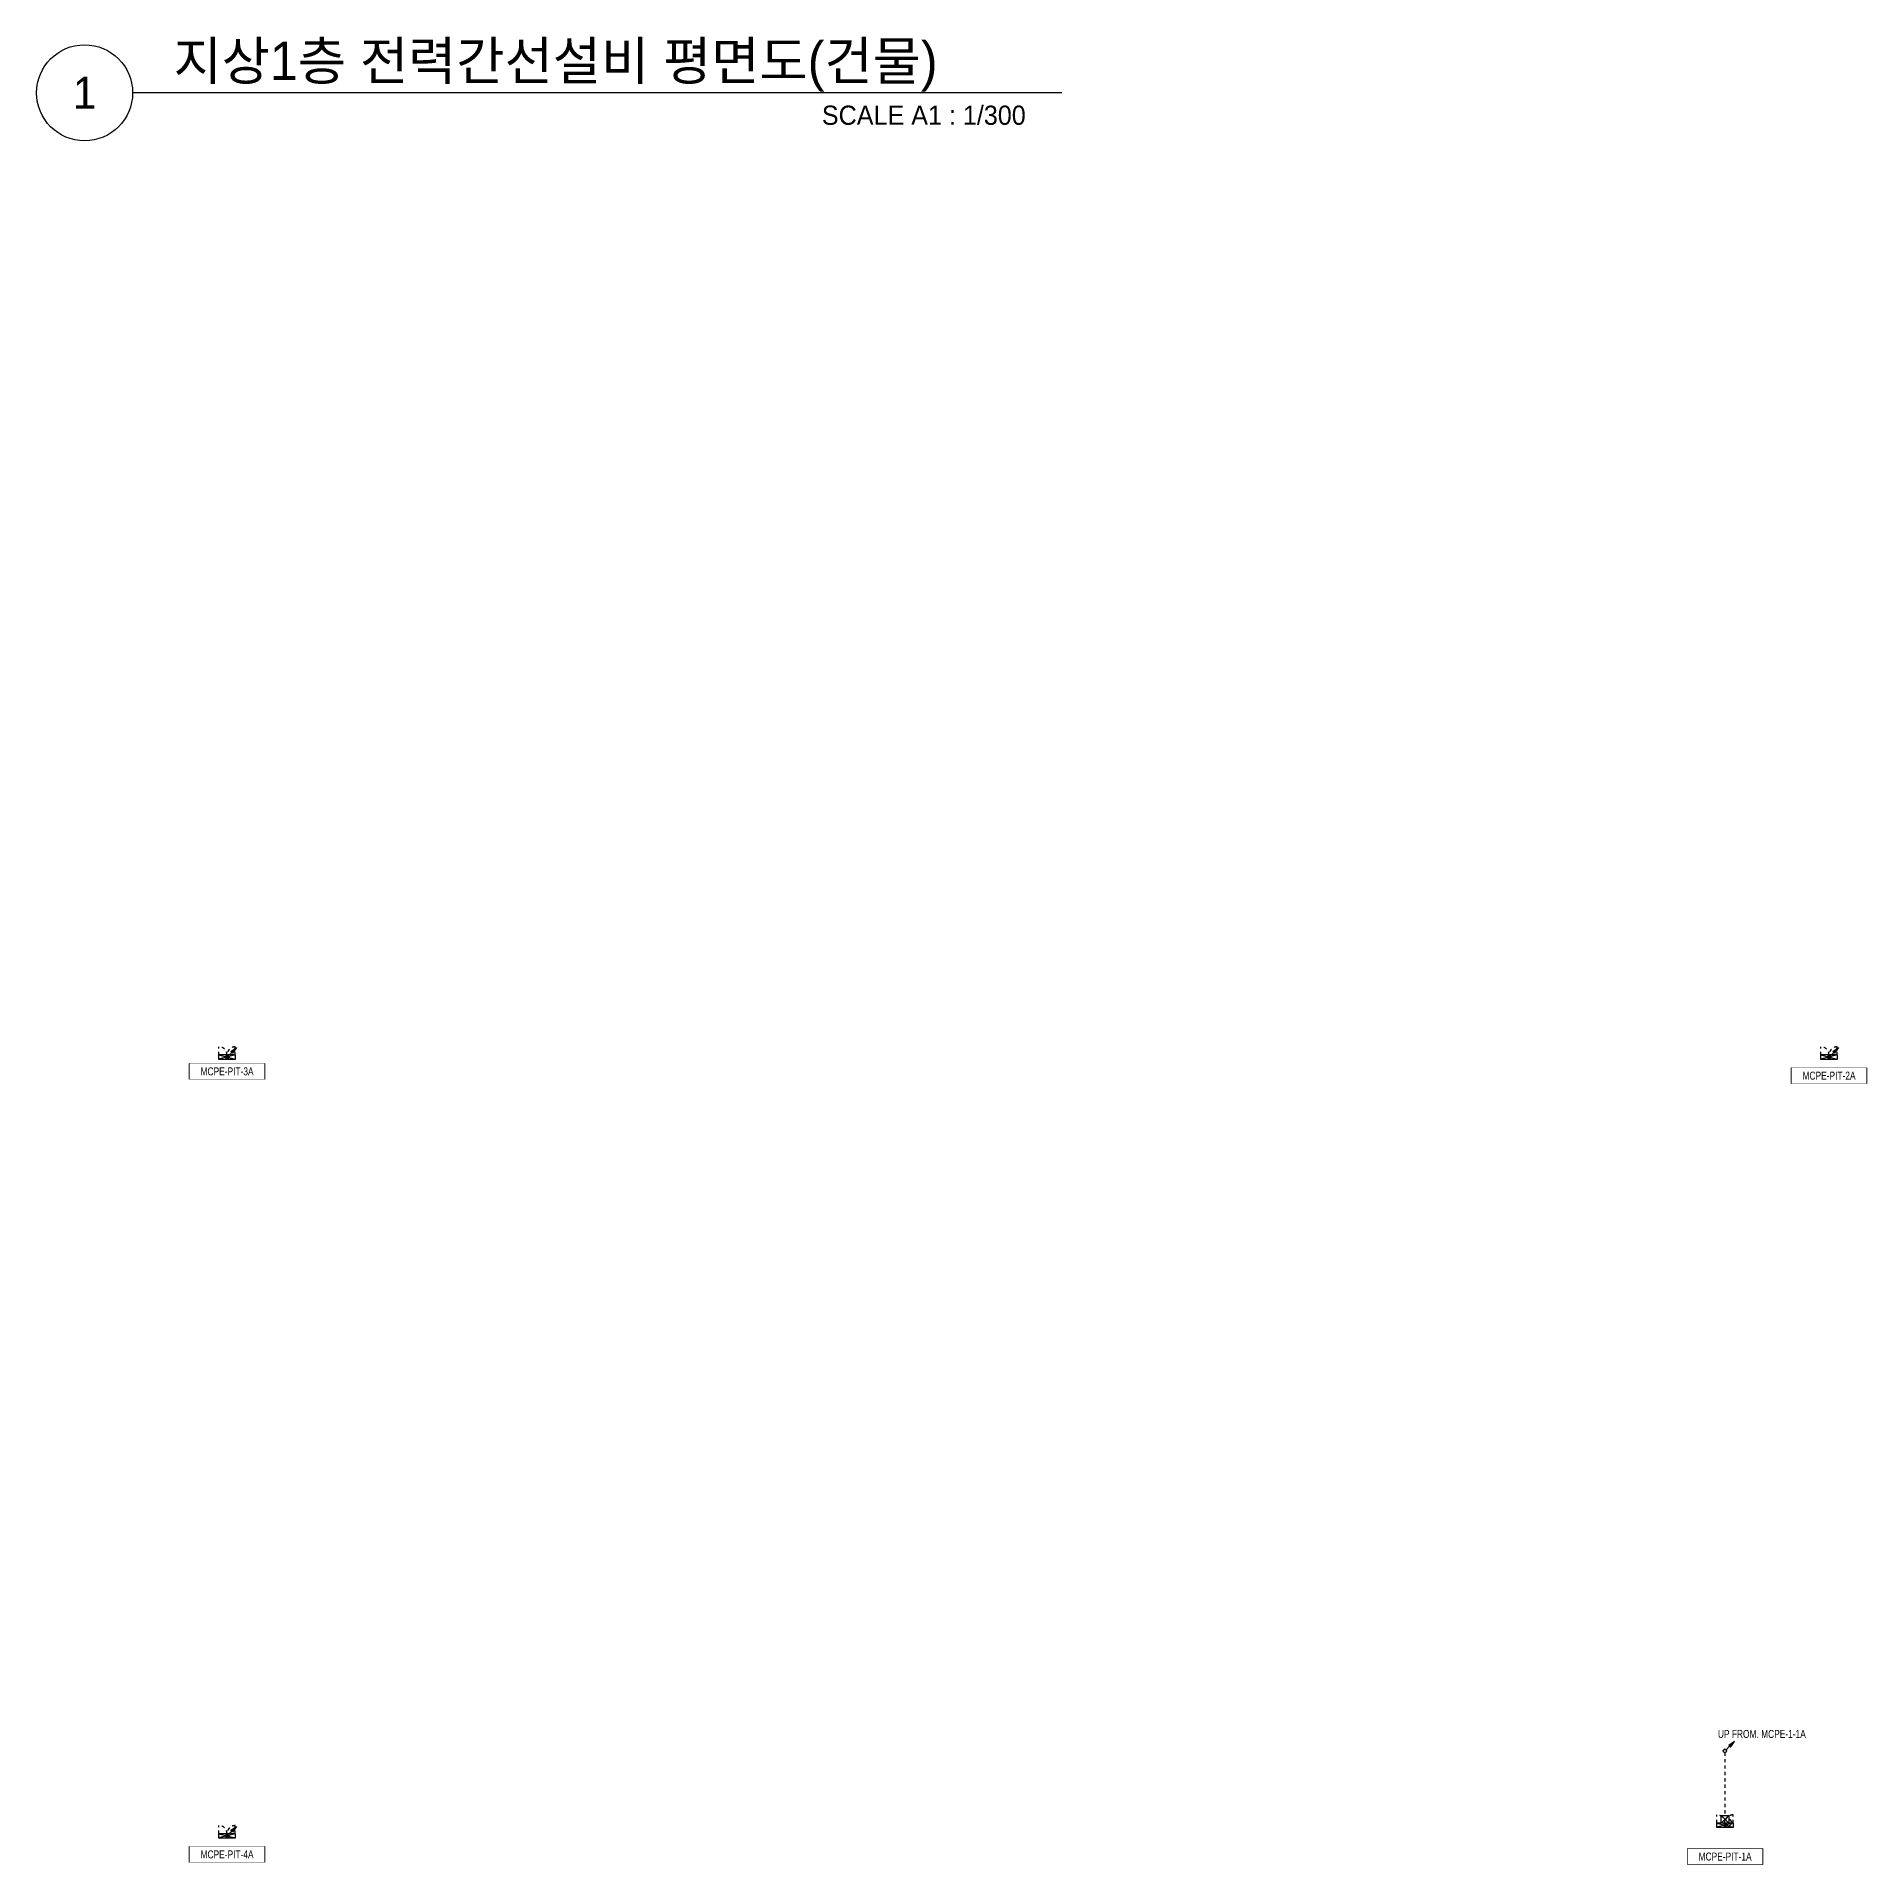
# Model space of a CAD drawing. Header units: millimetres. Extents: x 88028 to 500787, y -530175 to 1035835.
# Drawn here: x 88028 to 173785, y -428335 to -342665 of the extents above; entities that cross this region are included whole.
import ezdxf
from ezdxf.enums import TextEntityAlignment as Align

# ---------------------------------------------------------------- set-up
doc = ezdxf.new("R2010")
doc.units = ezdxf.units.MM
doc.header["$LTSCALE"] = 150
doc.linetypes.add('CONTINOUS', pattern=[0])
doc.linetypes.add('D1', pattern=[3, 1, -1, 1])
for name, color, linetype in [('------01 Motor Control Panel or Center', 4, 'Continuous'), ('-----00 LV_CABLE', 2, 'Continuous'), ('-----41 Drawing Title', 2, 'Continuous')]:
    doc.layers.add(name, color=color, linetype=linetype)
doc.styles.add('ELEC', font='')
doc.styles.get('ELEC').set_extended_font_data('Dotum')

# ---------------------------------------------------------------- blocks, each defined once
blk = doc.blocks.new('MCP_EQUIPMENT-2')
for p, q in [((200, 400), (0, -400)), ((200, -400), (0, 400))]:
    blk.add_line(p, q)
at = {"color": 1, "linetype": 'D1'}
for p, q in [((200, 380), (580, 380)), ((200, -380), (580, -380))]:
    blk.add_line(p, q, dxfattribs=at)
blk.add_lwpolyline([(200, 400), (0, 400), (0, -400), (200, -400)], close=True)
for centre, start, end in [((200, 380), 270, 0), ((200, -380), 0, 90)]:
    blk.add_arc(centre, 380, start, end, dxfattribs=at)
blk = doc.blocks.new('O01')
blk.add_hatch(color=256).paths.add_polyline_path([(-149, -218), (-218, -149), (-368, -368)])
blk.add_line((-46, -46), (-184, -184))
blk.add_lwpolyline([(-368, -368), (-149, -218), (-218, -149), (-368, -368)])
blk.add_circle((0, 0), 65)
for p in [(-65, 0), (-65, 0), (0, 65), (0, 65), (65, 0), (65, 0), (0, -65), (0, -65)]:
    blk.add_point(p)
blk = doc.blocks.new('11')
at = {"linetype": 'D1'}
h = blk.add_hatch(color=256, dxfattribs=at)
edge = h.paths.add_edge_path()
edge.add_arc((0, 0), 75, 0, 360)
blk.add_circle((0, 0), 75, dxfattribs=at)
for p in [(-75, 0), (0, 75), (75, 0), (0, -75)]:
    blk.add_point(p, dxfattribs=at)
blk = doc.blocks.new('O05')
for p, q in [((-150, -150), (-150, 150)), ((-150, 150), (150, 150)), ((150, 150), (-150, -150)), ((-150, 150), (150, -150)), ((150, 150), (150, -150)), ((150, -150), (-150, -150))]:
    blk.add_line(p, q)

msp = doc.modelspace()

# ---------------------------------------------------------------- linework, layer by layer
at = {"layer": '------01 Motor Control Panel or Center', "linetype": 'CONTINOUS'}
for points in [[(98705, -390795), (98705, -391535), (95202, -391535), (95202, -390795)], [(173785, -390995), (173785, -391735), (170282, -391735), (170282, -390995)], [(98705, -427495), (98705, -428235), (95202, -428235), (95202, -427495)], [(168915, -427595), (168915, -428335), (165412, -428335), (165412, -427595)]]:
    msp.add_lwpolyline(points, close=True, dxfattribs=at)
at = {"layer": '-----00 LV_CABLE', "linetype": 'D1'}
msp.add_lwpolyline([(167154, -423095), (167154, -426035)], dxfattribs=at)
at = {"layer": '-----00 LV_CABLE'}
msp.add_arc((167317, -426368), 154, 235.04653, 83.84138, dxfattribs=at)
at = {"layer": '-----41 Drawing Title', "color": 7}
msp.add_line((136072, -345300), (92528, -345300), dxfattribs=at)
msp.add_circle((90278, -345300), 2250, dxfattribs=at)

# ---------------------------------------------------------------- block references
at = {"layer": '------01 Motor Control Panel or Center', "rotation": 89.99999999999999}
for p in [(96954, -390595), (167154, -426595)]:
    msp.add_blockref('MCP_EQUIPMENT-2', p, dxfattribs=at)
at = {"layer": '-----00 LV_CABLE', "linetype": 'D1', "rotation": 180}
for name, p, xscale, yscale, zscale in [('O01', (167154, -423017), 1.2, 1.2, 1.2), ('O05', (167154, -426215), 1.200000000011642, 1.200000000011642, 1.200000000011642)]:
    msp.add_blockref(name, p, dxfattribs=dict(at, xscale=xscale, yscale=yscale, zscale=zscale))
at = {"layer": '-----00 LV_CABLE'}
msp.add_blockref('11', (167154, -426495), dxfattribs=at)

# ---------------------------------------------------------------- texts
at = {"layer": '-----00 LV_CABLE', "linetype": 'D1', "style": 'ELEC', "width": 0.8}
msp.add_text('UP FROM. MCPE-1-1A', height=375, dxfattribs=at).set_placement((168885, -422220), align=Align.MIDDLE)
at = {"layer": '-----41 Drawing Title', "color": 2, "style": 'ELEC'}
msp.add_text('지상1층 전력간선설비 평면도(건물)', height=1800, dxfattribs=at).set_placement((94445, -344700))
at = {"layer": '-----41 Drawing Title', "color": 7, "style": 'ELEC'}
msp.add_text('1', height=1500, dxfattribs=at).set_placement((90278, -345300), align=Align.MIDDLE)
at = {"layer": '-----41 Drawing Title', "style": 'ELEC'}
msp.add_text('SCALE A1 : 1/300', height=900, dxfattribs=at).set_placement((134387, -346800), align=Align.RIGHT)

# ---------------------------------------------------------------- next in the draw order: wipeouts: each hides what was drawn before it
at = {"color": 1}
for points in [[(95202, -390795), (98705, -390795), (98705, -391535), (95202, -391535)], [(170282, -390995), (173785, -390995), (173785, -391735), (170282, -391735)], [(95202, -427495), (98705, -427495), (98705, -428235), (95202, -428235)], [(165412, -427595), (168915, -427595), (168915, -428335), (165412, -428335)]]:
    msp.add_wipeout(points, dxfattribs=at).dxf.layer = '------01 Motor Control Panel or Center'

# ---------------------------------------------------------------- next in the draw order: linework, layer by layer
at = {"layer": '------01 Motor Control Panel or Center', "linetype": 'CONTINOUS'}
msp.add_lwpolyline([(173785, -390995), (173785, -391735), (170282, -391735), (170282, -390995)], close=True, dxfattribs=at)

# ---------------------------------------------------------------- next in the draw order: block references
at = {"layer": '------01 Motor Control Panel or Center', "rotation": 89.99999999999999}
for p in [(172034, -390595), (96954, -427095)]:
    msp.add_blockref('MCP_EQUIPMENT-2', p, dxfattribs=at)
at = {"layer": '-----00 LV_CABLE', "linetype": 'D1', "xscale": -1.2, "yscale": 1.2, "zscale": 1.2, "rotation": 90}
for p in [(96954, -390495), (96954, -426995)]:
    msp.add_blockref('O01', p, dxfattribs=at)
at = {"layer": '-----00 LV_CABLE'}
for p in [(96954, -390495), (96954, -426995)]:
    msp.add_blockref('11', p, dxfattribs=at)

# ---------------------------------------------------------------- next in the draw order: texts
at = {"layer": '------01 Motor Control Panel or Center', "linetype": 'CONTINOUS', "style": 'ELEC', "width": 0.8}
for s, p in [('MCPE-PIT-3A', (96954, -391165)), ('MCPE-PIT-4A', (96954, -427865)), ('MCPE-PIT-1A', (167163, -427965))]:
    msp.add_text(s, height=375, dxfattribs=at).set_placement(p, align=Align.MIDDLE)

# ---------------------------------------------------------------- next in the draw order: wipeouts: each hides what was drawn before it
at = {"color": 1}
msp.add_wipeout([(170282, -390995), (173785, -390995), (173785, -391735), (170282, -391735)], dxfattribs=at).dxf.layer = '------01 Motor Control Panel or Center'

# ---------------------------------------------------------------- next in the draw order: block references
at = {"layer": '-----00 LV_CABLE', "linetype": 'D1', "xscale": -1.2, "yscale": 1.2, "zscale": 1.2, "rotation": 90}
msp.add_blockref('O01', (172034, -390495), dxfattribs=at)
at = {"layer": '-----00 LV_CABLE'}
msp.add_blockref('11', (172034, -390495), dxfattribs=at)

# ---------------------------------------------------------------- next in the draw order: texts
at = {"layer": '------01 Motor Control Panel or Center', "linetype": 'CONTINOUS', "style": 'ELEC', "width": 0.8}
msp.add_text('MCPE-PIT-2A', height=375, dxfattribs=at).set_placement((172034, -391365), align=Align.MIDDLE)

doc.saveas('drawing.dxf')
